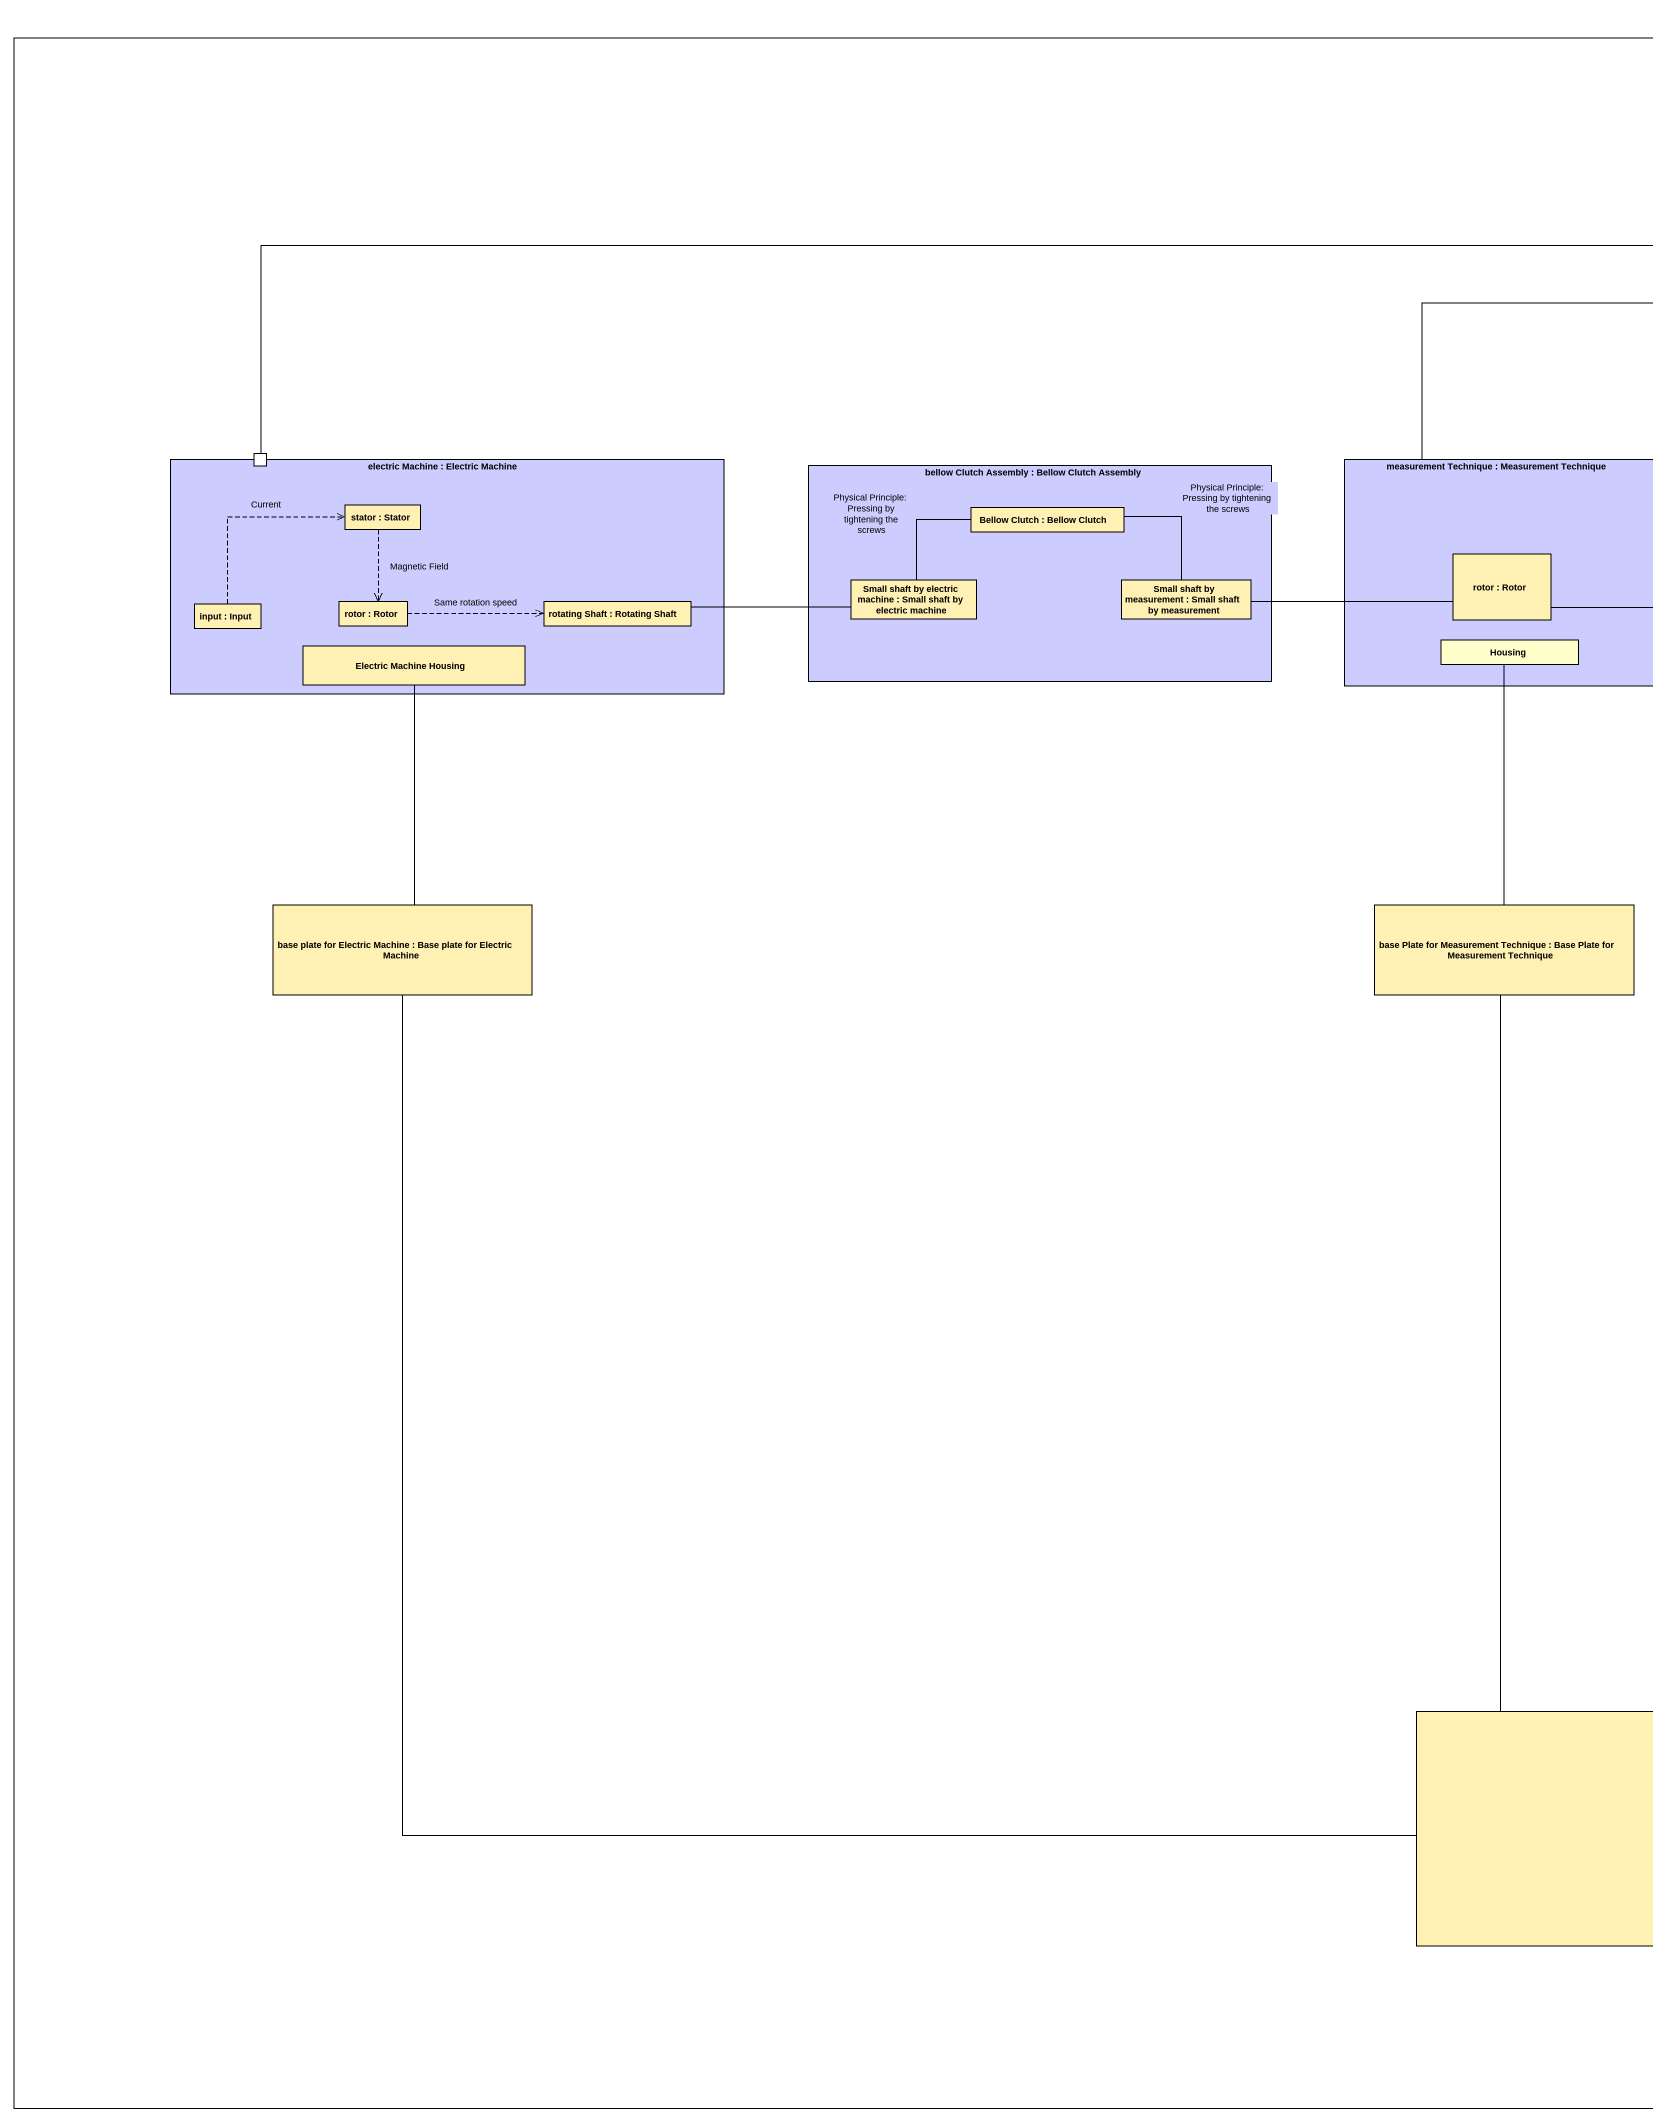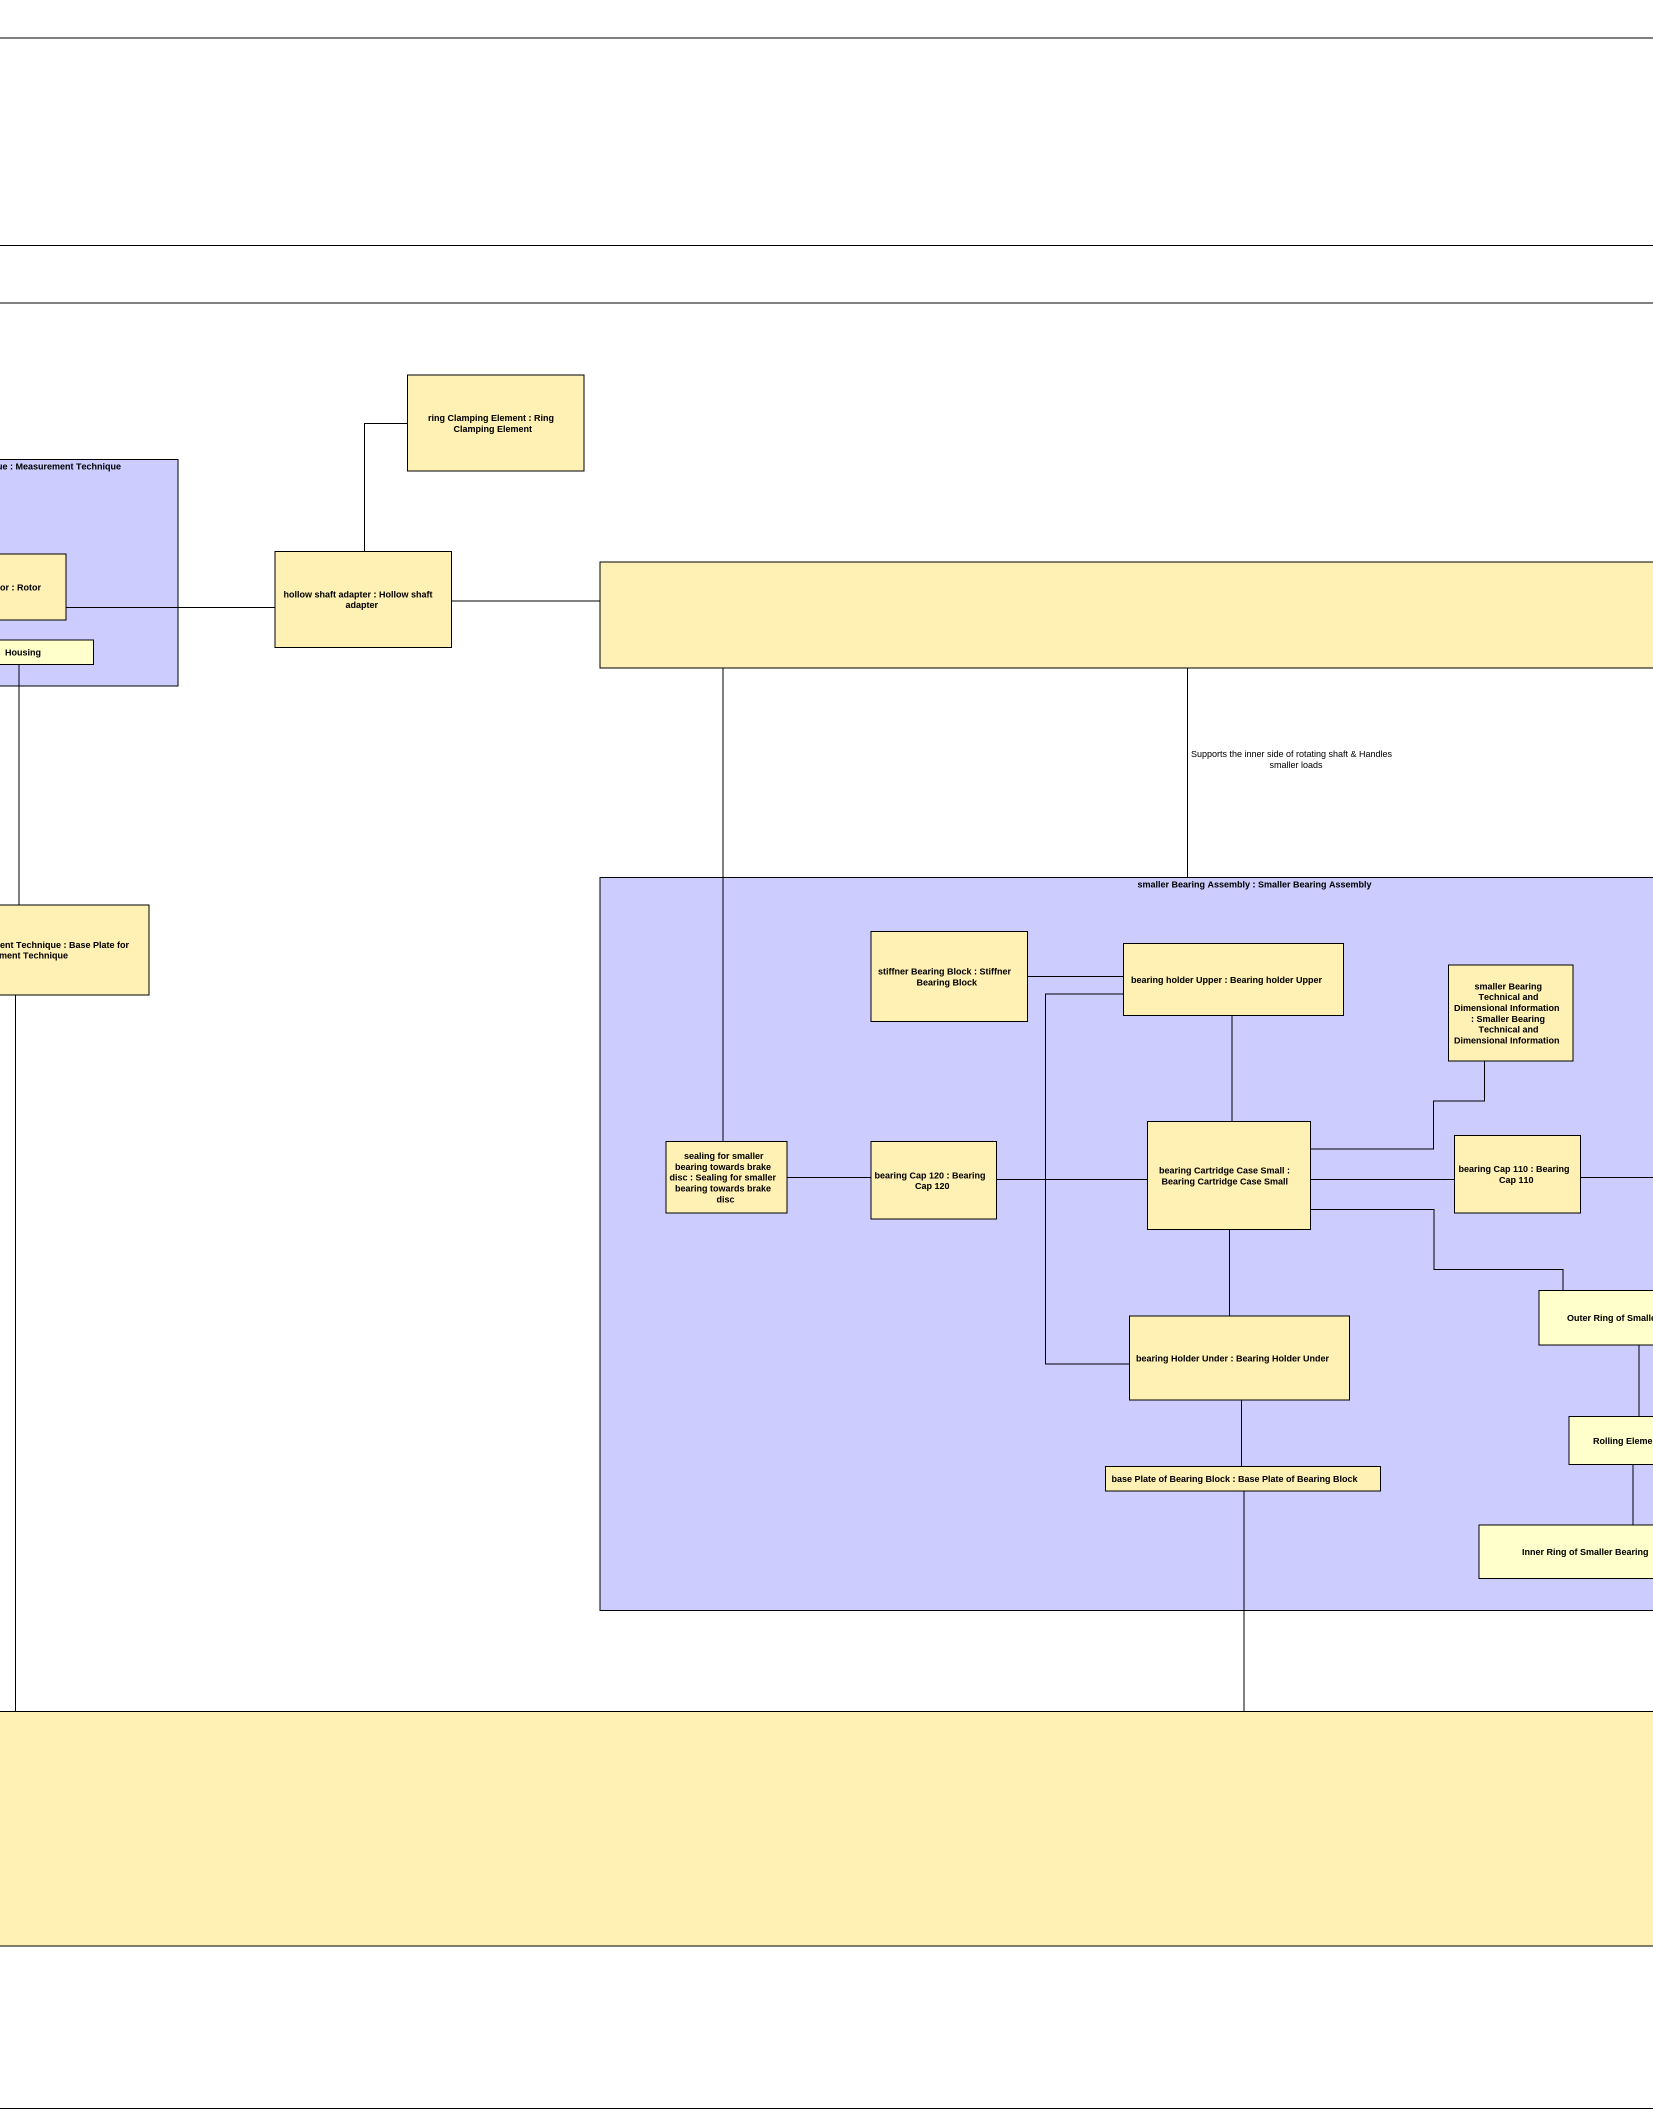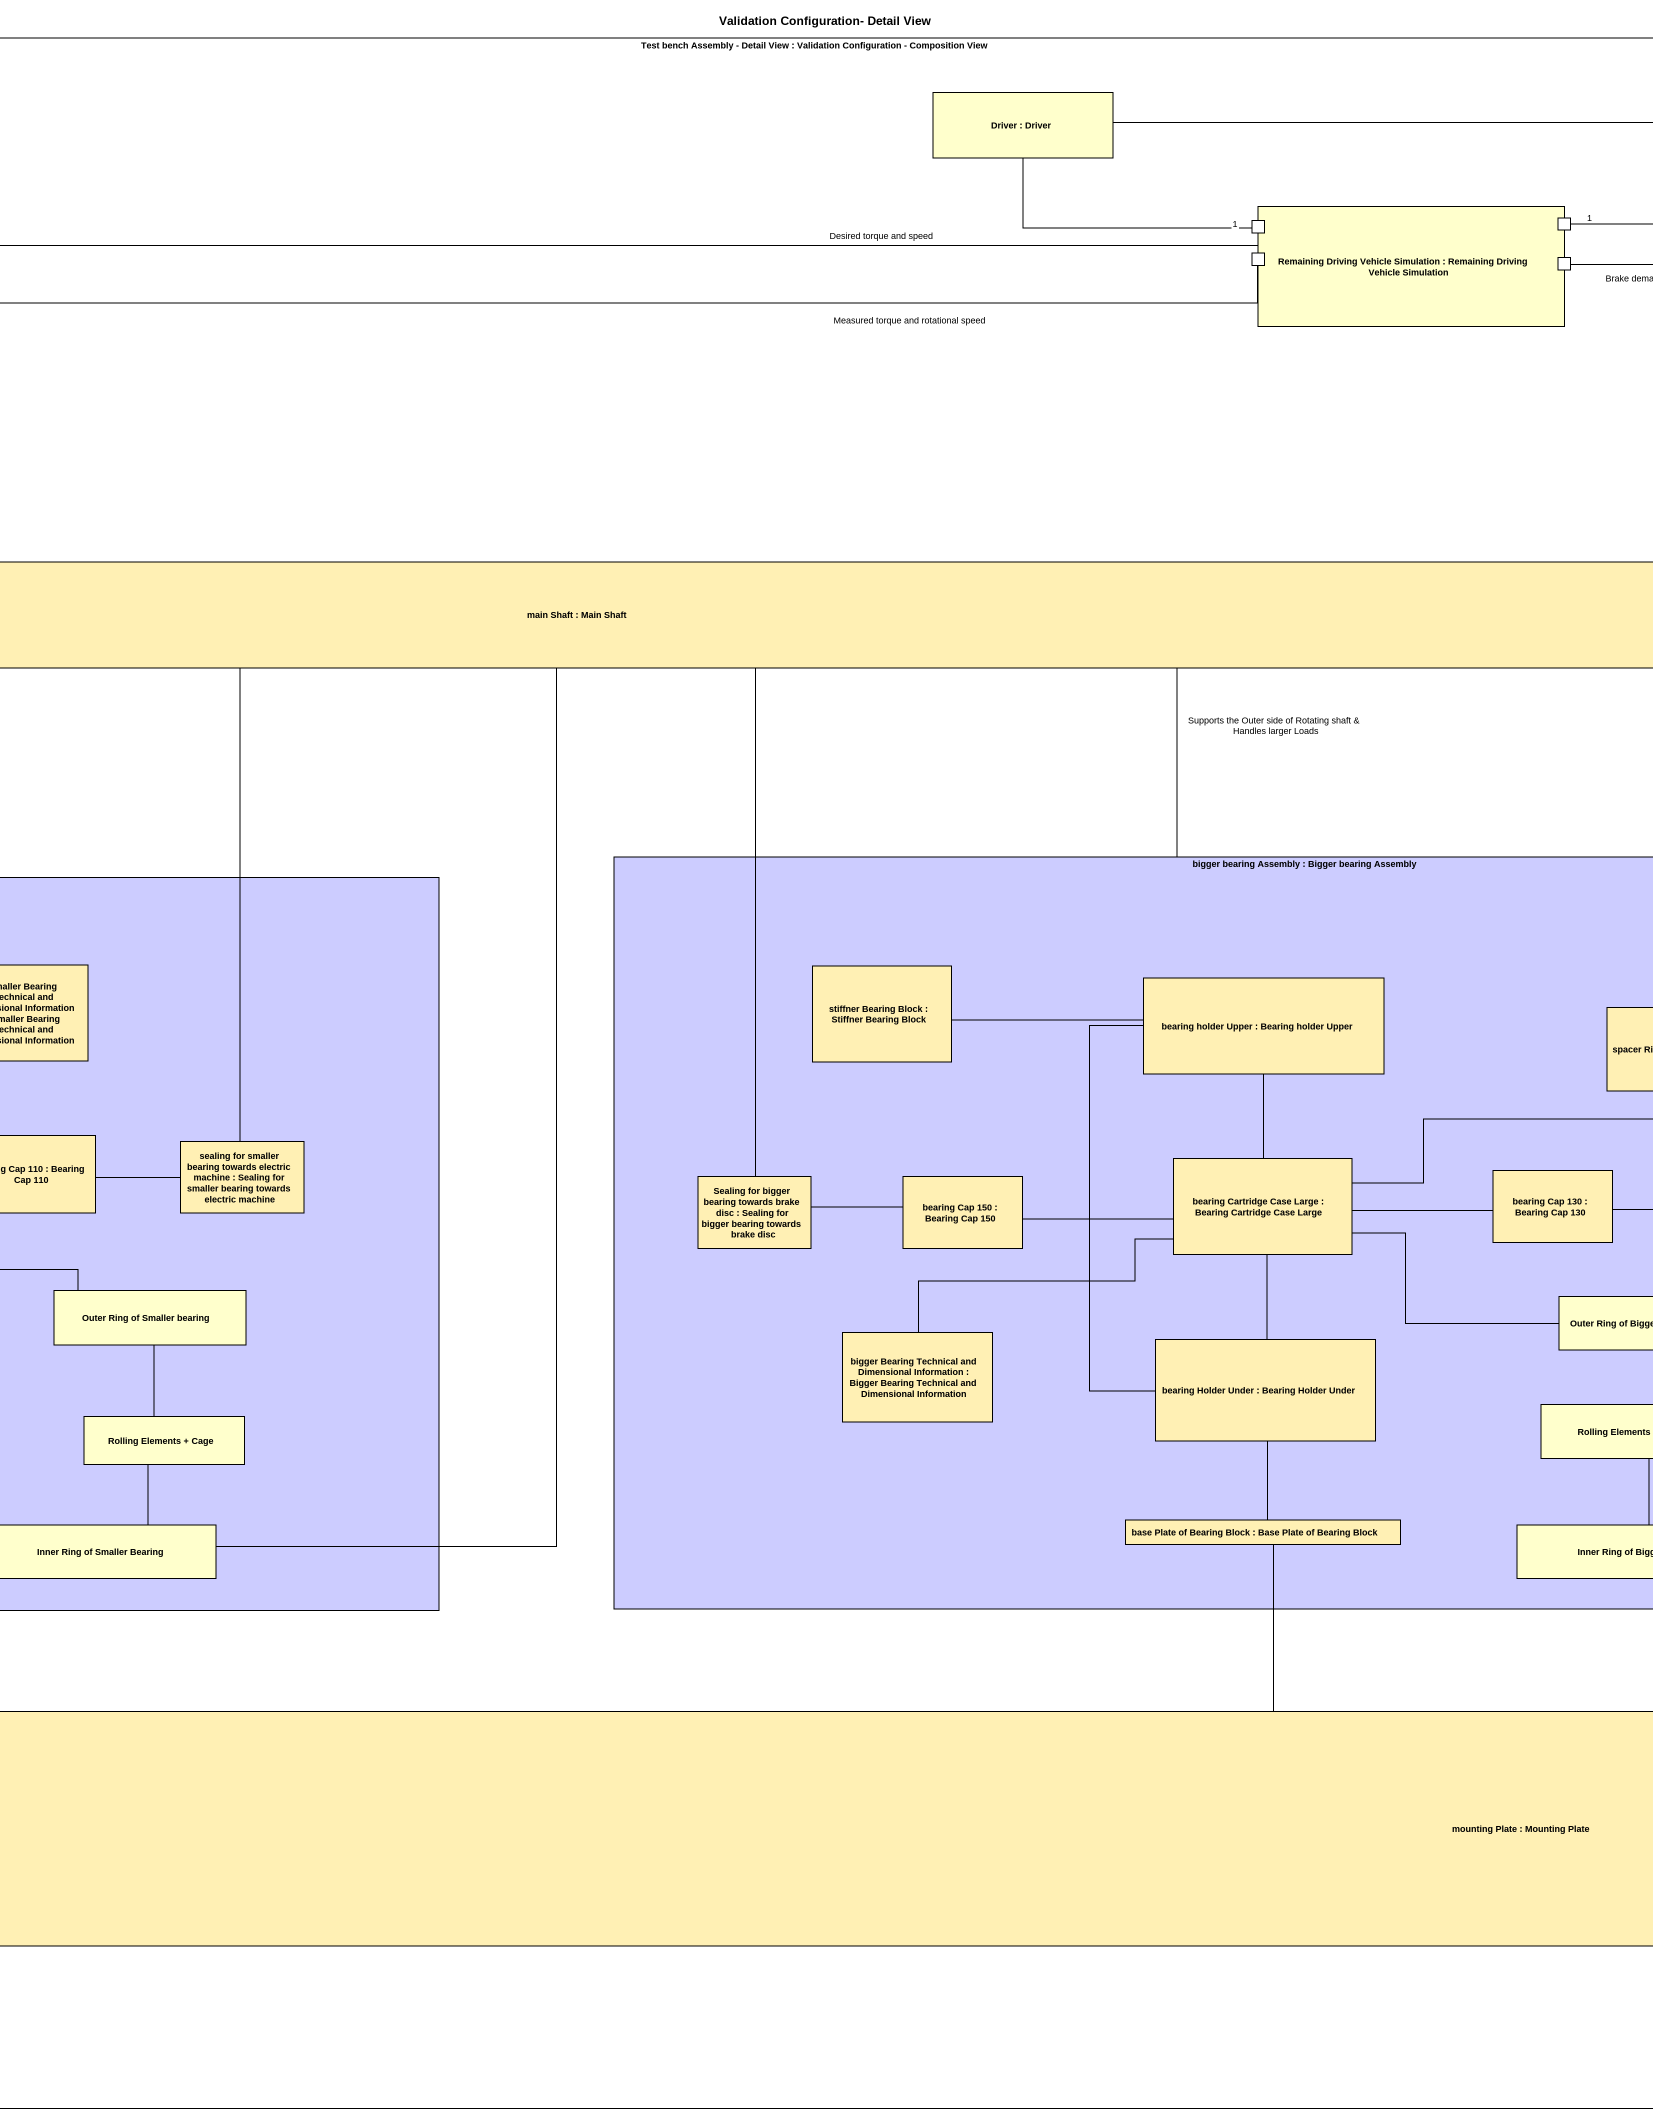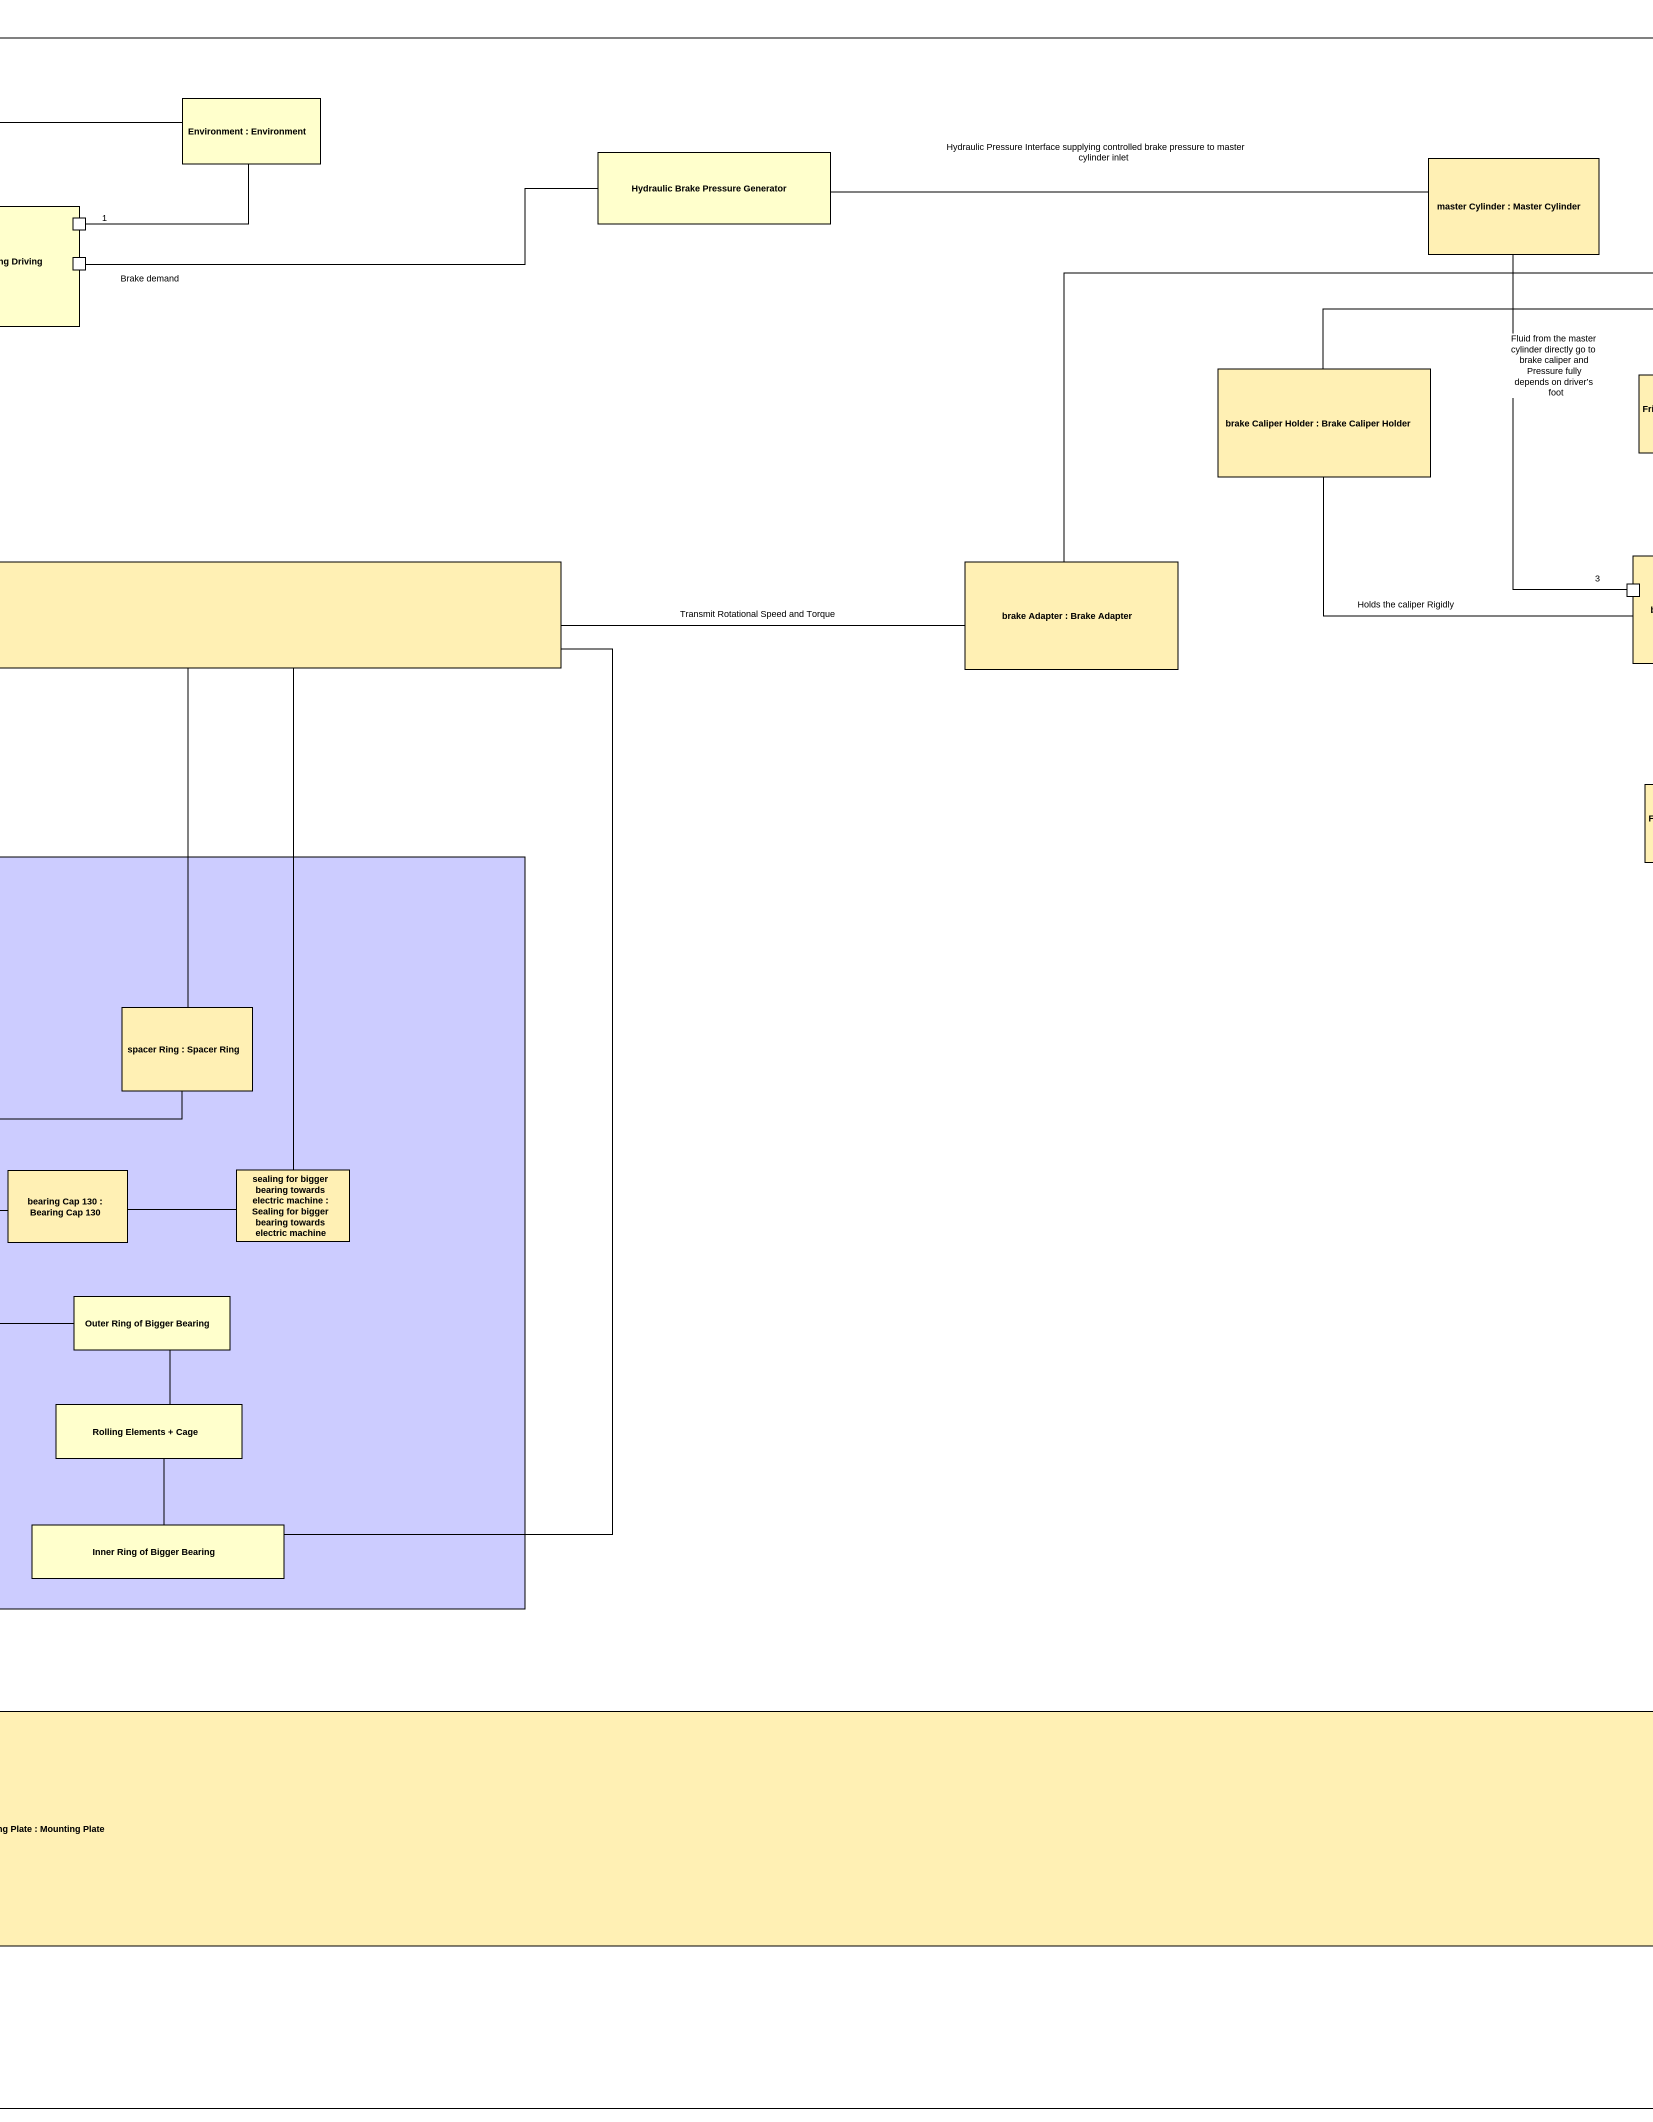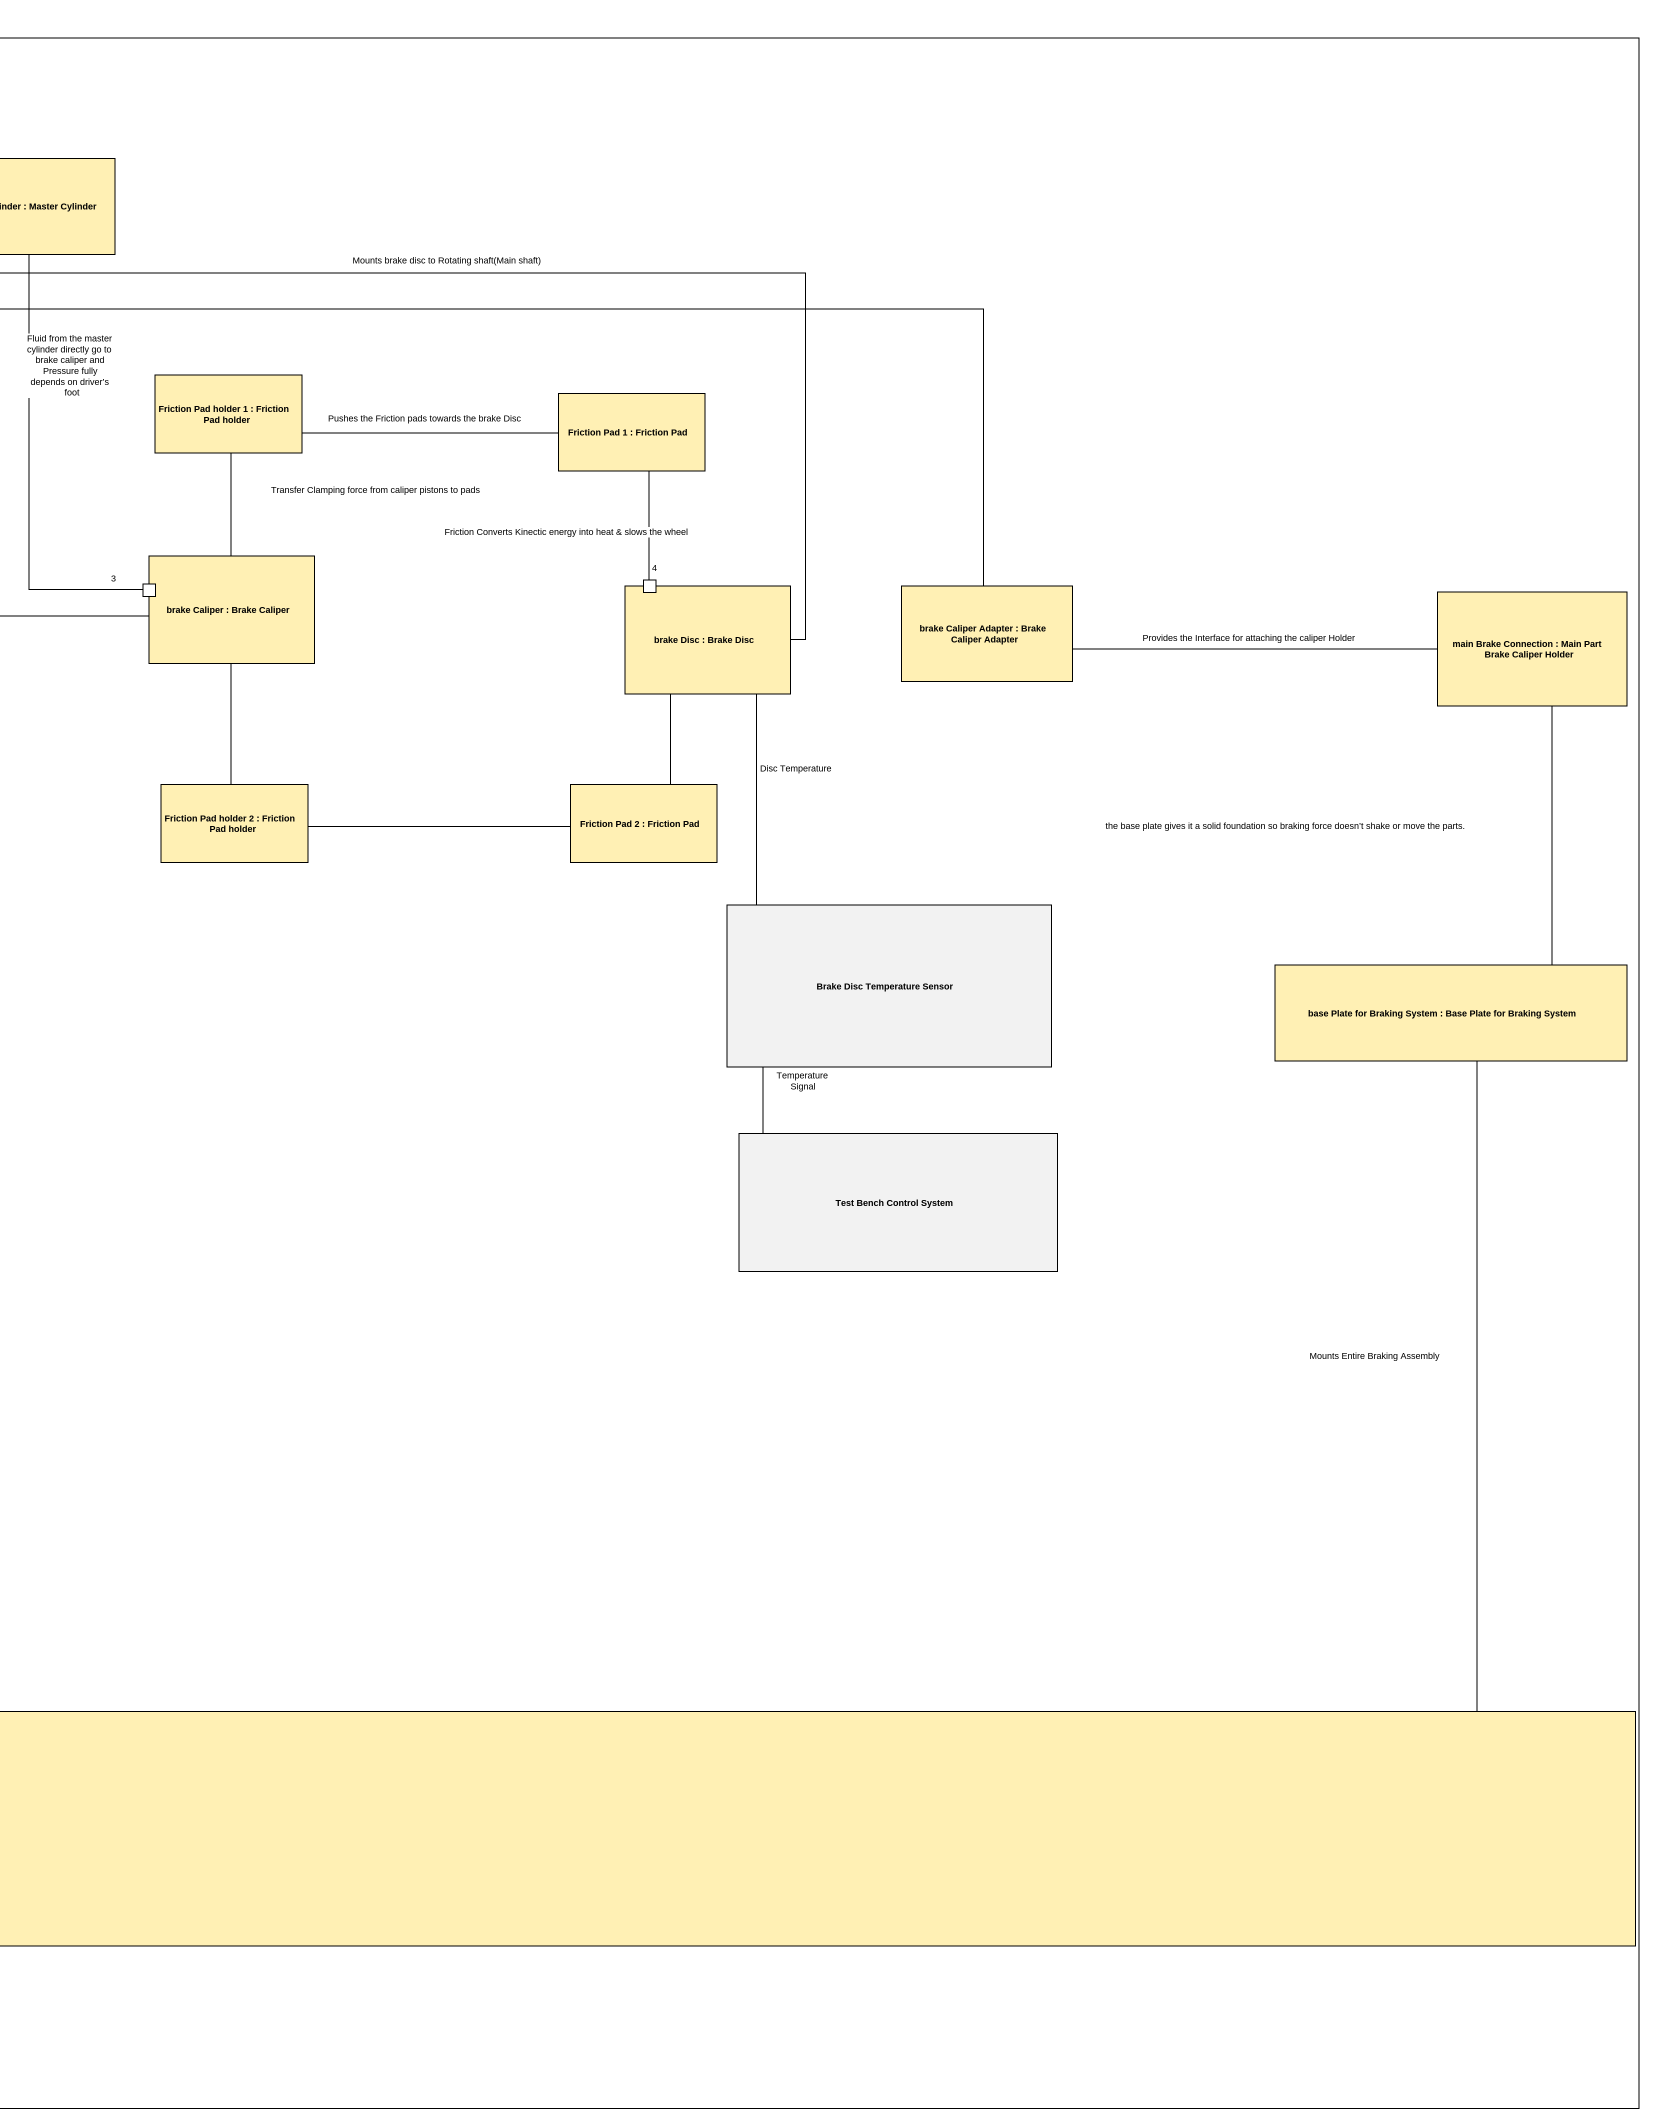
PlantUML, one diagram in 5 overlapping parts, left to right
@startuml
title Validation Configuration- Detail View
rectangle "Test bench Assembly - Detail View : Validation Configuration - Composition View" as Test_bench_Assembly_Detail {
  rectangle "Driver : Driver" as Driver #FFFFCC
  rectangle "Environment : Environment" as Environment #FFFFCC
  rectangle "Hydraulic Brake Pressure Generator" as Hydraulic_Brake_Pressure #FFFFCC
  rectangle "master Cylinder : Master Cylinder" as master_Cylinder #FFF0B4
  rectangle "Remaining Driving Vehicle Simulation : Remaining Driving Vehicle Simulation" as Remaining_Driving_Vehicle #FFFFCC {
    port " " as port1
    port " " as port2
    port " " as port3
    port " " as port4
  }
  rectangle "ring Clamping Element : Ring Clamping Element" as ring_Clamping_Element #FFF0B4
  rectangle "brake Caliper Holder : Brake Caliper Holder" as brake_Caliper_Holder #FFF0B4
  rectangle "Friction Pad holder 1 : Friction Pad holder" as Friction_Pad_holder_1 #FFF0B4
  rectangle "Friction Pad 1 : Friction Pad" as Friction_Pad_1 #FFF0B4
  rectangle "electric Machine : Electric Machine" as electric_Machine #CCCCFF {
    port " " as port5
    rectangle "stator : Stator" as stator #FFF0B4
    rectangle "input : Input" as input #FFF0B4
    rectangle "rotor : Rotor" as rotor_2 #FFF0B4
    rectangle "rotating Shaft : Rotating Shaft" as rotating_Shaft #FFF0B4
    rectangle "Electric Machine Housing" as Electric_Machine_Housing #FFF0B4
  }
  rectangle "bellow Clutch Assembly : Bellow Clutch Assembly" as bellow_Clutch_Assembly #CCCCFF {
    rectangle "Bellow Clutch : Bellow Clutch" as Bellow_Clutch #FFF0B4
    rectangle "Small shaft by electric machine : Small shaft by electric machine" as Small_shaft_by_electric #FFF0B4
    rectangle "Small shaft by measurement : Small shaft by measurement" as Small_shaft_by_measurement #FFF0B4
  }
  rectangle "measurement Technique : Measurement Technique" as measurement_Technique #CCCCFF {
    rectangle "rotor : Rotor" as rotor #FFF0B4
    rectangle Housing #FFFFCC
  }
  rectangle "hollow shaft adapter : Hollow shaft adapter" as hollow_shaft_adapter #FFF0B4
  rectangle "brake Caliper : Brake Caliper" as brake_Caliper #FFF0B4 {
    port "3" as p3
  }
  rectangle "main Shaft : Main Shaft" as main_Shaft #FFF0B4
  rectangle "brake Adapter : Brake Adapter" as brake_Adapter #FFF0B4
  rectangle "brake Disc : Brake Disc" as brake_Disc #FFF0B4 {
    port "4" as p4
  }
  rectangle "brake Caliper Adapter : Brake Caliper Adapter" as brake_Caliper_Adapter #FFF0B4
  rectangle "main Brake Connection : Main Part Brake Caliper Holder" as main_Brake_Connection #FFF0B4
  rectangle "Friction Pad holder 2 : Friction Pad holder" as Friction_Pad_holder_2 #FFF0B4
  rectangle "Friction Pad 2 : Friction Pad" as Friction_Pad_2 #FFF0B4
  rectangle "bigger bearing Assembly : Bigger bearing Assembly" as bigger_bearing_Assembly #CCCCFF {
    rectangle "stiffner Bearing Block : Stiffner Bearing Block" as stiffner_Bearing_Block_2 #FFF0B4
    rectangle "bearing holder Upper : Bearing holder Upper" as bearing_holder_Upper_2 #FFF0B4
    rectangle "spacer Ring : Spacer Ring" as spacer_Ring #FFF0B4
    rectangle "Sealing for bigger bearing towards brake disc : Sealing for bigger bearing towards brake disc" as Sealing_for_bigger_bearing #FFF0B4
    rectangle "bearing Cap 150 : Bearing Cap 150" as bearing_Cap_150 #FFF0B4
    rectangle "bearing Cartridge Case Large : Bearing Cartridge Case Large" as bearing_Cartridge_Case_Large #FFF0B4
    rectangle "bearing Cap 130 : Bearing Cap 130" as bearing_Cap_130 #FFF0B4
    rectangle "sealing for bigger bearing towards electric machine : Sealing for bigger bearing towards electric machine" as sealing_for_bigger_bearing #FFF0B4
    rectangle "bigger Bearing Technical and Dimensional Information : Bigger Bearing Technical and Dimensional Information" as bigger_Bearing_Technical #FFF0B4
    rectangle "Outer Ring of Bigger Bearing" as Outer_Ring_of_Bigger_Bearing #FFFFCC
    rectangle "bearing Holder Under : Bearing Holder Under" as bearing_Holder_Under_2 #FFF0B4
    rectangle "Rolling Elements + Cage" as Rolling_Elements_Cage #FFFFCC
    rectangle "base Plate of Bearing Block : Base Plate of Bearing Block" as base_Plate_of_Bearing_Block_2 #FFF0B4
    rectangle "Inner Ring of Bigger Bearing" as Inner_Ring_of_Bigger_Bearing #FFFFCC
  }
  rectangle "base plate for Electric Machine : Base plate for Electric Machine" as base_plate_for_Electric #FFF0B4
  rectangle "base Plate for Measurement Technique : Base Plate for Measurement Technique" as base_Plate_for_Measurement #FFF0B4
  rectangle "smaller Bearing Assembly : Smaller Bearing Assembly" as smaller_Bearing_Assembly #CCCCFF {
    rectangle "stiffner Bearing Block : Stiffner Bearing Block" as stiffner_Bearing_Block #FFF0B4
    rectangle "bearing holder Upper : Bearing holder Upper" as bearing_holder_Upper #FFF0B4
    rectangle "smaller Bearing Technical and Dimensional Information : Smaller Bearing Technical and Dimensional Information" as smaller_Bearing_Technical #FFF0B4
    rectangle "bearing Cartridge Case Small : Bearing Cartridge Case Small" as bearing_Cartridge_Case_Small #FFF0B4
    rectangle "bearing Cap 110 : Bearing Cap 110" as bearing_Cap_110 #FFF0B4
    rectangle "sealing for smaller bearing towards brake disc : Sealing for smaller bearing towards brake disc" as sealing_for_smaller_bearing #FFF0B4
    rectangle "bearing Cap 120 : Bearing Cap 120" as bearing_Cap_120 #FFF0B4
    rectangle "sealing for smaller bearing towards electric machine : Sealing for smaller bearing towards electric machine" as sealing_for_smaller_bearing_2 #FFF0B4
    rectangle "Outer Ring of Smaller bearing" as Outer_Ring_of_Smaller #FFFFCC
    rectangle "bearing Holder Under : Bearing Holder Under" as bearing_Holder_Under #FFF0B4
    rectangle "Rolling Elements + Cage" as Rolling_Elements_Cage_2 #FFFFCC
    rectangle "base Plate of Bearing Block : Base Plate of Bearing Block" as base_Plate_of_Bearing_Block #FFF0B4
    rectangle "Inner Ring of Smaller Bearing" as Inner_Ring_of_Smaller #FFFFCC
  }
  rectangle "Brake Disc Temperature Sensor" as Brake_Disc_Temperature
  rectangle "base Plate for Braking System : Base Plate for Braking System" as base_Plate_for_Braking #FFF0B4
  rectangle "Test Bench Control System" as Test_Bench_Control_System
  rectangle "mounting Plate : Mounting Plate" as mounting_Plate #FFF0B4
}
Driver -right- Environment
Driver -right- port1 : 1
Environment -left- port2 : 1
Hydraulic_Brake_Pressure -right- master_Cylinder : Hydraulic Pressure Interface supplying controlled brake pressure to master cylinder inlet
master_Cylinder -- p3 : Fluid from the master cylinder directly go to brake caliper and Pressure fully depends on driver’s foot
Remaining_Driving_Vehicle -left- port5 : Desired torque and speed
port4 -right- Hydraulic_Brake_Pressure : Brake demand
brake_Caliper_Holder -right- brake_Caliper : Holds the caliper Rigidly
brake_Caliper_Holder -right- brake_Caliper_Adapter
Friction_Pad_holder_1 -right- Friction_Pad_1 : Pushes the Friction pads towards the brake Disc
Friction_Pad_holder_1 -- brake_Caliper : Transfer Clamping force from caliper pistons to pads
Friction_Pad_1 -- p4 : Friction Converts Kinectic energy into heat & slows the wheel
measurement_Technique -right- port3 : Measured torque and rotational speed
stator ..> rotor_2 : Magnetic Field
rotor -right- hollow_shaft_adapter
hollow_shaft_adapter -up- ring_Clamping_Element
brake_Caliper -- Friction_Pad_holder_2
Small_shaft_by_electric -right- Bellow_Clutch : Physical Principle: Pressing by tightening the screws
Small_shaft_by_electric -left- rotating_Shaft
Small_shaft_by_measurement -left- Bellow_Clutch : Physical Principle: Pressing by tightening the screws
Small_shaft_by_measurement -right- rotor
main_Shaft -left- hollow_shaft_adapter
main_Shaft -right- brake_Adapter : Transmit Rotational Speed and Torque
main_Shaft -- bigger_bearing_Assembly : Supports the Outer side of Rotating shaft & Handles larger Loads
main_Shaft -- smaller_Bearing_Assembly : Supports the inner side of rotating shaft & Handles smaller loads
brake_Adapter -right- brake_Disc : Mounts brake disc to Rotating shaft(Main shaft)
brake_Disc -- Friction_Pad_2
main_Brake_Connection -left- brake_Caliper_Adapter : Provides the Interface for attaching the caliper Holder
main_Brake_Connection -- base_Plate_for_Braking : the base plate gives it a solid foundation so braking force doesn’t shake or move the parts.
input .up.> stator : Current
rotor_2 .right.> rotating_Shaft : Same rotation speed
Friction_Pad_holder_2 -right- Friction_Pad_2
base_plate_for_Electric -up- Electric_Machine_Housing
base_plate_for_Electric -right- mounting_Plate
base_Plate_for_Measurement -up- Housing
Brake_Disc_Temperature -up- brake_Disc : Disc Temperature
Brake_Disc_Temperature -- Test_Bench_Control_System : Temperature Signal
bearing_holder_Upper -left- stiffner_Bearing_Block
bearing_holder_Upper -- bearing_Cartridge_Case_Small
bearing_holder_Upper -- bearing_Holder_Under
stiffner_Bearing_Block_2 -right- bearing_holder_Upper_2
bearing_holder_Upper_2 -- bearing_Holder_Under_2
base_Plate_for_Braking -left- mounting_Plate : Mounts Entire Braking Assembly
spacer_Ring -left- main_Shaft
bearing_Cartridge_Case_Small -right- smaller_Bearing_Technical
bearing_Cartridge_Case_Small -right- bearing_Cap_110
bearing_Cartridge_Case_Small -right- Outer_Ring_of_Smaller
bearing_Cartridge_Case_Small -- bearing_Holder_Under
bearing_Cap_110 -right- sealing_for_smaller_bearing_2
sealing_for_smaller_bearing -right- main_Shaft
sealing_for_smaller_bearing -right- bearing_Cap_120
bearing_Cap_120 -right- bearing_Cartridge_Case_Small
sealing_for_smaller_bearing_2 -up- main_Shaft
Sealing_for_bigger_bearing -up- main_Shaft
Sealing_for_bigger_bearing -right- bearing_Cap_150
bearing_Cap_150 -right- bearing_Cartridge_Case_Large
bearing_Cartridge_Case_Large -up- bearing_holder_Upper_2
bearing_Cartridge_Case_Large -right- spacer_Ring
bearing_Cartridge_Case_Large -right- bearing_Cap_130
bearing_Cartridge_Case_Large -left- bigger_Bearing_Technical
bearing_Cap_130 -right- sealing_for_bigger_bearing
sealing_for_bigger_bearing -left- main_Shaft
Outer_Ring_of_Smaller -- Rolling_Elements_Cage_2
bearing_Holder_Under -- base_Plate_of_Bearing_Block
Outer_Ring_of_Bigger_Bearing -left- bearing_Cartridge_Case_Large
bearing_Holder_Under_2 -up- bearing_Cartridge_Case_Large
bearing_Holder_Under_2 -- base_Plate_of_Bearing_Block_2
Rolling_Elements_Cage -up- Outer_Ring_of_Bigger_Bearing
Rolling_Elements_Cage_2 -- Inner_Ring_of_Smaller
base_Plate_of_Bearing_Block -right- mounting_Plate
Inner_Ring_of_Smaller -up- main_Shaft
base_Plate_of_Bearing_Block_2 -- mounting_Plate
Inner_Ring_of_Bigger_Bearing -up- main_Shaft
Inner_Ring_of_Bigger_Bearing -up- Rolling_Elements_Cage
mounting_Plate -left- base_Plate_for_Measurement
@enduml
